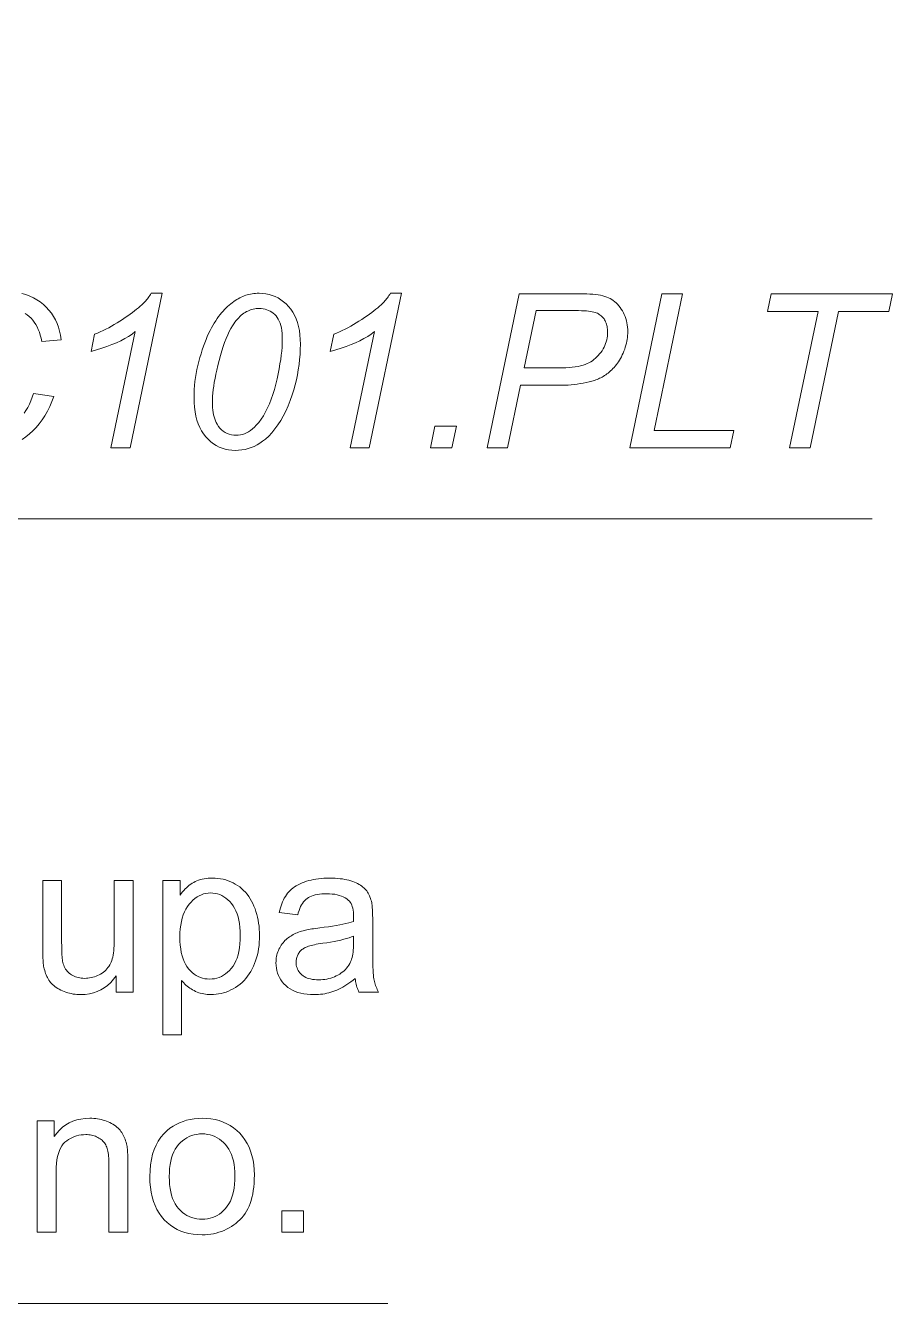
# Model space of a CAD drawing. Extents: x 0 to 297, y 0 to 420.
# Drawn here: x 158.05 to 174.94, y 101.3 to 126.21 of the extents above; entities that cross this region are included whole.
import ezdxf

# ---------------------------------------------------------------- set-up
doc = ezdxf.new("R2010")
doc.units = 0

msp = doc.modelspace()

# ---------------------------------------------------------------- linework, layer by layer
at = {"color": 7, "lineweight": 13}
for points in [[(121.095, 152.823), (141.184, 101.297), (165.11, 101.297)], [(129.221, 152.67), (143.138, 116.592), (174.55, 116.592)], [(157.979, 120.991), (158.058, 120.968), (158.133, 120.939), (158.205, 120.906), (158.273, 120.868), (158.338, 120.824), (158.399, 120.776), (158.455, 120.723), (158.507, 120.666), (158.554, 120.606), (158.596, 120.543), (158.632, 120.476), (158.664, 120.405), (158.691, 120.331), (158.713, 120.254), (158.73, 120.173), (158.742, 120.088), (158.367, 120.053), (158.354, 120.117), (158.338, 120.177), (158.32, 120.234), (158.299, 120.287), (158.276, 120.338), (158.251, 120.385), (158.222, 120.428), (158.192, 120.469), (158.158, 120.506), (158.122, 120.539), (158.084, 120.57), (158.044, 120.597)], [(158.021, 118.652), (158.059, 118.708), (158.094, 118.767), (158.126, 118.829), (158.156, 118.895), (158.183, 118.964), (158.207, 119.036), (158.604, 118.981), (158.565, 118.88), (158.522, 118.783), (158.476, 118.692), (158.426, 118.606), (158.373, 118.525), (158.317, 118.449), (158.257, 118.378), (158.193, 118.312), (158.126, 118.251), (158.056, 118.195), (157.983, 118.145)]]:
    msp.add_lwpolyline(points, dxfattribs=at)
for points in [[(159.716, 117.98), (160.19, 120.246), (160.126, 120.198), (160.058, 120.153), (159.984, 120.109), (159.905, 120.068), (159.821, 120.028), (159.732, 119.991), (159.638, 119.955), (159.539, 119.921), (159.436, 119.889), (159.327, 119.859), (159.396, 120.195), (159.452, 120.217), (159.507, 120.241), (159.561, 120.267), (159.616, 120.294), (159.671, 120.322), (159.725, 120.351), (159.78, 120.382), (159.834, 120.415), (159.888, 120.448), (159.942, 120.483), (159.994, 120.518), (160.044, 120.553), (160.091, 120.586), (160.136, 120.618), (160.177, 120.65), (160.216, 120.681), (160.253, 120.71), (160.287, 120.739), (160.318, 120.767), (160.346, 120.794), (160.362, 120.811), (160.378, 120.828), (160.394, 120.846), (160.41, 120.865), (160.426, 120.885), (160.441, 120.905), (160.456, 120.926), (160.472, 120.947), (160.487, 120.97), (160.501, 120.993), (160.716, 120.993), (160.088, 117.98)], [(161.334, 118.965), (161.335, 119.041), (161.339, 119.117), (161.345, 119.194), (161.352, 119.271), (161.363, 119.348), (161.375, 119.426), (161.39, 119.504), (161.407, 119.582), (161.426, 119.66), (161.448, 119.738), (161.471, 119.815), (161.494, 119.889), (161.518, 119.96), (161.543, 120.027), (161.568, 120.092), (161.593, 120.153), (161.619, 120.211), (161.646, 120.266), (161.673, 120.318), (161.701, 120.366), (161.729, 120.413), (161.757, 120.457), (161.785, 120.498), (161.814, 120.538), (161.842, 120.576), (161.871, 120.612), (161.9, 120.646), (161.93, 120.678), (161.959, 120.707), (161.989, 120.735), (162.019, 120.761), (162.049, 120.785), (162.078, 120.808), (162.108, 120.83), (162.137, 120.85), (162.167, 120.869), (162.196, 120.886), (162.225, 120.902), (162.254, 120.917), (162.283, 120.93), (162.312, 120.942), (162.342, 120.953), (162.372, 120.962), (162.403, 120.97), (162.435, 120.977), (162.467, 120.983), (162.5, 120.987), (162.534, 120.99), (162.568, 120.992), (162.603, 120.993), (162.671, 120.99), (162.736, 120.982), (162.799, 120.97), (162.86, 120.952), (162.918, 120.929), (162.975, 120.901), (163.029, 120.867), (163.08, 120.829), (163.13, 120.785), (163.177, 120.737), (163.221, 120.683), (163.26, 120.625), (163.294, 120.563), (163.324, 120.496), (163.35, 120.424), (163.37, 120.348), (163.387, 120.267), (163.398, 120.182), (163.405, 120.092), (163.407, 119.998), (163.406, 119.899), (163.401, 119.8), (163.393, 119.701), (163.382, 119.602), (163.367, 119.503), (163.35, 119.405), (163.329, 119.307), (163.305, 119.209), (163.278, 119.111), (163.248, 119.014), (163.209, 118.901), (163.166, 118.795), (163.121, 118.694), (163.073, 118.598), (163.023, 118.509), (162.969, 118.425), (162.912, 118.347), (162.852, 118.275), (162.789, 118.209), (162.724, 118.148), (162.672, 118.107), (162.618, 118.069), (162.563, 118.037), (162.506, 118.008), (162.448, 117.984), (162.389, 117.964), (162.328, 117.949), (162.265, 117.938), (162.202, 117.931), (162.136, 117.929), (162.07, 117.932), (162.006, 117.94), (161.943, 117.953), (161.883, 117.972), (161.825, 117.995), (161.769, 118.025), (161.715, 118.059), (161.664, 118.099), (161.614, 118.144), (161.567, 118.194), (161.522, 118.25), (161.483, 118.31), (161.448, 118.375), (161.418, 118.445), (161.392, 118.519), (161.371, 118.599), (161.355, 118.683), (161.344, 118.772), (161.337, 118.866)], [(164.377, 117.98), (164.852, 120.246), (164.788, 120.198), (164.719, 120.153), (164.645, 120.109), (164.567, 120.068), (164.483, 120.028), (164.394, 119.991), (164.3, 119.955), (164.201, 119.921), (164.097, 119.889), (163.988, 119.859), (164.058, 120.195), (164.113, 120.217), (164.168, 120.241), (164.223, 120.267), (164.278, 120.294), (164.333, 120.322), (164.387, 120.351), (164.441, 120.382), (164.495, 120.415), (164.549, 120.448), (164.603, 120.483), (164.656, 120.518), (164.706, 120.553), (164.753, 120.586), (164.797, 120.618), (164.839, 120.65), (164.878, 120.681), (164.914, 120.71), (164.948, 120.739), (164.979, 120.767), (165.008, 120.794), (165.024, 120.811), (165.04, 120.828), (165.056, 120.846), (165.072, 120.865), (165.087, 120.885), (165.103, 120.905), (165.118, 120.926), (165.133, 120.947), (165.148, 120.97), (165.163, 120.993), (165.378, 120.993), (164.75, 117.98)], [(167.044, 117.98), (167.672, 120.98), (168.924, 120.98), (168.988, 120.98), (169.048, 120.977), (169.105, 120.974), (169.159, 120.968), (169.209, 120.962), (169.256, 120.953), (169.3, 120.944), (169.341, 120.933), (169.378, 120.92), (169.412, 120.906), (169.444, 120.89), (169.475, 120.872), (169.505, 120.851), (169.534, 120.829), (169.561, 120.804), (169.587, 120.778), (169.613, 120.749), (169.637, 120.718), (169.66, 120.685), (169.682, 120.65), (169.702, 120.613), (169.72, 120.576), (169.736, 120.537), (169.75, 120.498), (169.761, 120.458), (169.771, 120.417), (169.778, 120.375), (169.784, 120.332), (169.787, 120.288), (169.788, 120.244), (169.787, 120.206), (169.785, 120.169), (169.781, 120.131), (169.776, 120.094), (169.769, 120.056), (169.761, 120.018), (169.751, 119.98), (169.739, 119.942), (169.727, 119.904), (169.712, 119.865), (169.697, 119.827), (169.68, 119.791), (169.663, 119.756), (169.645, 119.722), (169.627, 119.69), (169.607, 119.659), (169.587, 119.629), (169.566, 119.601), (169.544, 119.574), (169.521, 119.548), (169.498, 119.524), (169.474, 119.5), (169.451, 119.479), (169.428, 119.458), (169.404, 119.438), (169.381, 119.42), (169.357, 119.403), (169.334, 119.387), (169.31, 119.373), (169.287, 119.36), (169.263, 119.347), (169.238, 119.336), (169.214, 119.325), (169.189, 119.314), (169.164, 119.304), (169.138, 119.295), (169.112, 119.287), (169.086, 119.279), (169.06, 119.272), (169.033, 119.266), (168.975, 119.253), (168.917, 119.241), (168.859, 119.231), (168.801, 119.222), (168.743, 119.215), (168.684, 119.209), (168.626, 119.204), (168.567, 119.201), (168.508, 119.199), (168.45, 119.198), (167.699, 119.198), (167.445, 117.98)], [(169.827, 117.98), (170.453, 120.98), (170.854, 120.98), (170.3, 118.32), (171.857, 118.32), (171.785, 117.98)], [(172.941, 117.98), (173.496, 120.639), (172.512, 120.639), (172.583, 120.98), (174.945, 120.98), (174.873, 120.639), (173.897, 120.639), (173.342, 117.98)], [(161.692, 118.871), (161.693, 118.817), (161.696, 118.765), (161.701, 118.716), (161.707, 118.669), (161.715, 118.624), (161.726, 118.583), (161.738, 118.543), (161.751, 118.506), (161.767, 118.471), (161.785, 118.439), (161.811, 118.398), (161.839, 118.361), (161.87, 118.329), (161.904, 118.301), (161.94, 118.278), (161.978, 118.258), (162.018, 118.243), (162.062, 118.232), (162.107, 118.226), (162.155, 118.224), (162.197, 118.226), (162.239, 118.232), (162.28, 118.241), (162.321, 118.255), (162.36, 118.272), (162.399, 118.294), (162.437, 118.319), (162.474, 118.348), (162.51, 118.381), (162.546, 118.418), (162.595, 118.476), (162.642, 118.538), (162.687, 118.606), (162.729, 118.678), (162.768, 118.756), (162.805, 118.839), (162.839, 118.927), (162.871, 119.02), (162.901, 119.118), (162.927, 119.222), (162.952, 119.325), (162.973, 119.425), (162.993, 119.521), (163.009, 119.614), (163.023, 119.702), (163.035, 119.787), (163.044, 119.867), (163.05, 119.944), (163.054, 120.017), (163.055, 120.086), (163.054, 120.149), (163.05, 120.208), (163.044, 120.264), (163.036, 120.316), (163.024, 120.364), (163.011, 120.409), (162.995, 120.451), (162.976, 120.488), (162.955, 120.522), (162.932, 120.553), (162.906, 120.58), (162.879, 120.604), (162.85, 120.626), (162.82, 120.644), (162.788, 120.66), (162.755, 120.673), (162.72, 120.683), (162.683, 120.69), (162.645, 120.694), (162.605, 120.696), (162.576, 120.695), (162.547, 120.693), (162.518, 120.689), (162.49, 120.684), (162.463, 120.677), (162.435, 120.669), (162.408, 120.659), (162.382, 120.647), (162.356, 120.635), (162.33, 120.62), (162.304, 120.604), (162.279, 120.586), (162.254, 120.565), (162.229, 120.542), (162.205, 120.517), (162.18, 120.49), (162.156, 120.461), (162.132, 120.43), (162.109, 120.396), (162.085, 120.36), (162.053, 120.306), (162.021, 120.246), (161.99, 120.181), (161.96, 120.111), (161.93, 120.036), (161.902, 119.956), (161.874, 119.87), (161.848, 119.779), (161.822, 119.684), (161.797, 119.583), (161.777, 119.496), (161.759, 119.413), (161.744, 119.333), (161.73, 119.257), (161.719, 119.184), (161.709, 119.114), (161.702, 119.048), (161.697, 118.985), (161.693, 118.926)], [(167.77, 119.538), (168.431, 119.538), (168.506, 119.539), (168.577, 119.541), (168.644, 119.545), (168.706, 119.551), (168.765, 119.558), (168.819, 119.568), (168.869, 119.578), (168.916, 119.591), (168.958, 119.605), (168.996, 119.621), (169.031, 119.638), (169.065, 119.657), (169.098, 119.678), (169.129, 119.701), (169.158, 119.725), (169.186, 119.751), (169.213, 119.779), (169.238, 119.809), (169.262, 119.84), (169.285, 119.873), (169.305, 119.907), (169.324, 119.942), (169.34, 119.977), (169.354, 120.012), (169.366, 120.048), (169.376, 120.084), (169.383, 120.121), (169.389, 120.158), (169.392, 120.196), (169.393, 120.233), (169.392, 120.262), (169.391, 120.29), (169.388, 120.317), (169.384, 120.343), (169.379, 120.367), (169.372, 120.391), (169.365, 120.413), (169.356, 120.434), (169.347, 120.455), (169.336, 120.474), (169.324, 120.492), (169.311, 120.509), (169.297, 120.525), (169.282, 120.541), (169.267, 120.555), (169.25, 120.568), (169.232, 120.58), (169.214, 120.591), (169.194, 120.602), (169.174, 120.611), (169.151, 120.619), (169.125, 120.627), (169.094, 120.633), (169.06, 120.639), (169.022, 120.644), (168.98, 120.648), (168.934, 120.651), (168.884, 120.653), (168.83, 120.655), (168.773, 120.655), (168.003, 120.655)], [(165.941, 117.98), (166.029, 118.4), (166.448, 118.4), (166.358, 117.98)], [(159.819, 107.367), (159.819, 107.687), (159.766, 107.617), (159.71, 107.554), (159.65, 107.499), (159.586, 107.451), (159.519, 107.41), (159.448, 107.377), (159.374, 107.351), (159.296, 107.333), (159.214, 107.322), (159.129, 107.318), (159.091, 107.319), (159.053, 107.321), (159.016, 107.325), (158.979, 107.33), (158.943, 107.337), (158.907, 107.345), (158.872, 107.354), (158.837, 107.365), (158.803, 107.378), (158.77, 107.392), (158.737, 107.407), (158.706, 107.423), (158.677, 107.44), (158.65, 107.457), (158.624, 107.475), (158.601, 107.494), (158.578, 107.514), (158.558, 107.534), (158.539, 107.555), (158.522, 107.577), (158.506, 107.6), (158.492, 107.624), (158.478, 107.649), (158.465, 107.674), (158.453, 107.701), (158.442, 107.729), (158.433, 107.758), (158.424, 107.788), (158.416, 107.818), (158.409, 107.85), (158.404, 107.873), (158.4, 107.899), (158.397, 107.927), (158.394, 107.957), (158.392, 107.99), (158.39, 108.026), (158.388, 108.064), (158.387, 108.105), (158.386, 108.148), (158.386, 108.194), (158.386, 109.541), (158.754, 109.541), (158.754, 108.335), (158.755, 108.279), (158.755, 108.227), (158.756, 108.179), (158.758, 108.135), (158.76, 108.094), (158.763, 108.057), (158.765, 108.024), (158.769, 107.994), (158.773, 107.968), (158.777, 107.946), (158.785, 107.918), (158.794, 107.891), (158.805, 107.865), (158.817, 107.84), (158.831, 107.817), (158.847, 107.795), (158.864, 107.774), (158.882, 107.754), (158.903, 107.736), (158.924, 107.718), (158.947, 107.703), (158.971, 107.688), (158.997, 107.676), (159.023, 107.665), (159.05, 107.656), (159.078, 107.649), (159.108, 107.643), (159.138, 107.639), (159.17, 107.636), (159.203, 107.635), (159.236, 107.636), (159.268, 107.639), (159.3, 107.643), (159.332, 107.649), (159.363, 107.657), (159.394, 107.666), (159.425, 107.677), (159.455, 107.69), (159.484, 107.704), (159.514, 107.72), (159.542, 107.738), (159.568, 107.757), (159.593, 107.777), (159.616, 107.798), (159.638, 107.821), (159.657, 107.844), (159.675, 107.869), (159.692, 107.896), (159.706, 107.923), (159.719, 107.952), (159.731, 107.982), (159.741, 108.015), (159.75, 108.051), (159.758, 108.09), (159.765, 108.131), (159.77, 108.175), (159.774, 108.221), (159.777, 108.27), (159.779, 108.322), (159.78, 108.376), (159.78, 109.541), (160.148, 109.541), (160.148, 107.367)], [(160.725, 106.534), (160.725, 109.541), (161.061, 109.541), (161.061, 109.258), (161.085, 109.291), (161.109, 109.321), (161.135, 109.35), (161.161, 109.378), (161.187, 109.403), (161.214, 109.427), (161.242, 109.45), (161.27, 109.47), (161.299, 109.489), (161.329, 109.507), (161.359, 109.523), (161.391, 109.537), (161.424, 109.549), (161.458, 109.56), (161.494, 109.569), (161.531, 109.576), (161.569, 109.582), (161.608, 109.586), (161.649, 109.589), (161.691, 109.59), (161.746, 109.588), (161.8, 109.584), (161.852, 109.577), (161.903, 109.567), (161.953, 109.554), (162.001, 109.538), (162.049, 109.52), (162.094, 109.498), (162.139, 109.474), (162.182, 109.446), (162.224, 109.417), (162.263, 109.384), (162.3, 109.35), (162.336, 109.313), (162.369, 109.274), (162.4, 109.232), (162.429, 109.188), (162.456, 109.142), (162.481, 109.093), (162.503, 109.042), (162.524, 108.99), (162.542, 108.936), (162.559, 108.881), (162.573, 108.826), (162.585, 108.769), (162.594, 108.711), (162.602, 108.652), (162.607, 108.593), (162.611, 108.532), (162.612, 108.47), (162.611, 108.404), (162.607, 108.34), (162.601, 108.276), (162.593, 108.214), (162.582, 108.153), (162.569, 108.094), (162.553, 108.036), (162.535, 107.979), (162.515, 107.924), (162.492, 107.87), (162.467, 107.818), (162.44, 107.768), (162.411, 107.721), (162.379, 107.676), (162.345, 107.634), (162.309, 107.594), (162.271, 107.557), (162.231, 107.522), (162.189, 107.49), (162.144, 107.46), (162.098, 107.433), (162.052, 107.409), (162.005, 107.388), (161.958, 107.369), (161.91, 107.354), (161.862, 107.341), (161.813, 107.331), (161.764, 107.324), (161.714, 107.32), (161.664, 107.318), (161.628, 107.319), (161.592, 107.321), (161.557, 107.325), (161.523, 107.331), (161.49, 107.338), (161.457, 107.346), (161.425, 107.356), (161.394, 107.368), (161.364, 107.381), (161.334, 107.396), (161.305, 107.412), (161.277, 107.429), (161.251, 107.446), (161.225, 107.465), (161.201, 107.484), (161.177, 107.504), (161.155, 107.525), (161.133, 107.547), (161.113, 107.569), (161.093, 107.592), (161.093, 106.534)], [(164.474, 107.635), (164.433, 107.602), (164.393, 107.57), (164.353, 107.54), (164.313, 107.513), (164.273, 107.487), (164.234, 107.464), (164.195, 107.442), (164.156, 107.423), (164.118, 107.405), (164.08, 107.39), (164.042, 107.376), (164.003, 107.364), (163.964, 107.353), (163.924, 107.344), (163.884, 107.336), (163.843, 107.33), (163.802, 107.325), (163.76, 107.321), (163.717, 107.319), (163.674, 107.318), (163.604, 107.32), (163.537, 107.325), (163.474, 107.334), (163.414, 107.346), (163.357, 107.362), (163.304, 107.381), (163.254, 107.404), (163.207, 107.43), (163.164, 107.46), (163.123, 107.493), (163.087, 107.529), (163.054, 107.567), (163.025, 107.607), (163, 107.649), (162.979, 107.692), (162.962, 107.738), (162.948, 107.786), (162.939, 107.835), (162.933, 107.887), (162.931, 107.94), (162.932, 107.972), (162.934, 108.003), (162.938, 108.034), (162.943, 108.064), (162.949, 108.093), (162.957, 108.122), (162.967, 108.15), (162.978, 108.178), (162.99, 108.205), (163.004, 108.232), (163.019, 108.258), (163.035, 108.283), (163.051, 108.306), (163.069, 108.329), (163.088, 108.351), (163.107, 108.372), (163.127, 108.391), (163.149, 108.41), (163.171, 108.427), (163.194, 108.444), (163.218, 108.459), (163.242, 108.474), (163.267, 108.488), (163.293, 108.501), (163.319, 108.514), (163.346, 108.526), (163.373, 108.536), (163.401, 108.547), (163.43, 108.556), (163.459, 108.565), (163.482, 108.57), (163.507, 108.576), (163.534, 108.582), (163.563, 108.587), (163.595, 108.593), (163.629, 108.598), (163.665, 108.604), (163.703, 108.609), (163.744, 108.614), (163.786, 108.62), (163.873, 108.631), (163.955, 108.642), (164.033, 108.654), (164.106, 108.666), (164.174, 108.678), (164.237, 108.691), (164.296, 108.704), (164.35, 108.718), (164.399, 108.732), (164.443, 108.747), (164.444, 108.761), (164.444, 108.775), (164.444, 108.787), (164.445, 108.798), (164.445, 108.809), (164.445, 108.818), (164.445, 108.826), (164.445, 108.832), (164.445, 108.838), (164.445, 108.843), (164.444, 108.887), (164.441, 108.928), (164.436, 108.966), (164.429, 109.002), (164.419, 109.035), (164.408, 109.065), (164.394, 109.093), (164.379, 109.118), (164.361, 109.14), (164.341, 109.16), (164.311, 109.184), (164.279, 109.205), (164.244, 109.224), (164.206, 109.24), (164.166, 109.254), (164.122, 109.265), (164.076, 109.274), (164.027, 109.28), (163.976, 109.284), (163.922, 109.285), (163.871, 109.284), (163.823, 109.281), (163.778, 109.277), (163.735, 109.27), (163.696, 109.262), (163.659, 109.252), (163.624, 109.24), (163.593, 109.227), (163.564, 109.211), (163.538, 109.194), (163.514, 109.174), (163.491, 109.152), (163.469, 109.127), (163.449, 109.098), (163.43, 109.068), (163.412, 109.034), (163.396, 108.998), (163.381, 108.958), (163.367, 108.916), (163.355, 108.871), (162.995, 108.921), (163.005, 108.966), (163.017, 109.01), (163.03, 109.051), (163.044, 109.091), (163.059, 109.13), (163.076, 109.166), (163.094, 109.201), (163.114, 109.234), (163.134, 109.265), (163.156, 109.294), (163.18, 109.322), (163.205, 109.348), (163.233, 109.373), (163.262, 109.397), (163.294, 109.42), (163.327, 109.441), (163.363, 109.461), (163.4, 109.48), (163.44, 109.497), (163.482, 109.513), (163.525, 109.528), (163.569, 109.541), (163.615, 109.552), (163.663, 109.562), (163.711, 109.571), (163.761, 109.577), (163.813, 109.583), (163.865, 109.587), (163.919, 109.589), (163.975, 109.59), (164.029, 109.589), (164.082, 109.587), (164.132, 109.584), (164.181, 109.579), (164.227, 109.573), (164.271, 109.566), (164.313, 109.558), (164.353, 109.548), (164.391, 109.537), (164.427, 109.524), (164.461, 109.511), (164.493, 109.497), (164.523, 109.482), (164.551, 109.466), (164.578, 109.45), (164.603, 109.434), (164.625, 109.416), (164.646, 109.398), (164.665, 109.379), (164.683, 109.36), (164.699, 109.339), (164.714, 109.318), (164.727, 109.295), (164.74, 109.272), (164.752, 109.247), (164.763, 109.222), (164.773, 109.195), (164.782, 109.167), (164.79, 109.139), (164.797, 109.109), (164.801, 109.089), (164.804, 109.065), (164.807, 109.039), (164.809, 109.009), (164.811, 108.977), (164.813, 108.941), (164.814, 108.903), (164.815, 108.861), (164.816, 108.817), (164.816, 108.769), (164.816, 108.278), (164.816, 108.179), (164.817, 108.088), (164.818, 108.004), (164.82, 107.928), (164.822, 107.859), (164.824, 107.798), (164.827, 107.744), (164.831, 107.698), (164.835, 107.659), (164.839, 107.628), (164.844, 107.601), (164.851, 107.574), (164.858, 107.548), (164.866, 107.521), (164.874, 107.495), (164.884, 107.469), (164.895, 107.443), (164.906, 107.418), (164.919, 107.392), (164.932, 107.367), (164.548, 107.367), (164.537, 107.391), (164.526, 107.415), (164.517, 107.44), (164.508, 107.465), (164.501, 107.492), (164.494, 107.519), (164.488, 107.547), (164.482, 107.576), (164.478, 107.605)], [(161.059, 108.442), (161.06, 108.36), (161.065, 108.283), (161.074, 108.21), (161.086, 108.141), (161.101, 108.077), (161.12, 108.017), (161.142, 107.962), (161.167, 107.911), (161.196, 107.864), (161.228, 107.822), (161.263, 107.784), (161.299, 107.749), (161.337, 107.719), (161.376, 107.693), (161.416, 107.671), (161.458, 107.653), (161.501, 107.639), (161.546, 107.629), (161.592, 107.623), (161.64, 107.621), (161.688, 107.623), (161.735, 107.629), (161.781, 107.64), (161.825, 107.654), (161.868, 107.673), (161.909, 107.696), (161.949, 107.723), (161.988, 107.754), (162.025, 107.789), (162.06, 107.829), (162.094, 107.873), (162.123, 107.921), (162.15, 107.974), (162.172, 108.032), (162.192, 108.094), (162.207, 108.16), (162.22, 108.231), (162.228, 108.307), (162.234, 108.388), (162.235, 108.472), (162.234, 108.553), (162.228, 108.63), (162.22, 108.703), (162.208, 108.771), (162.193, 108.836), (162.174, 108.896), (162.152, 108.952), (162.126, 109.003), (162.097, 109.051), (162.064, 109.095), (162.03, 109.134), (161.993, 109.169), (161.956, 109.2), (161.917, 109.227), (161.877, 109.25), (161.835, 109.268), (161.793, 109.283), (161.748, 109.293), (161.703, 109.299), (161.656, 109.301), (161.61, 109.299), (161.564, 109.292), (161.52, 109.281), (161.477, 109.266), (161.434, 109.246), (161.393, 109.222), (161.353, 109.193), (161.314, 109.16), (161.277, 109.123), (161.24, 109.081), (161.205, 109.035), (161.175, 108.985), (161.147, 108.931), (161.124, 108.873), (161.104, 108.811), (161.088, 108.745), (161.075, 108.675), (161.066, 108.602), (161.06, 108.524)], [(164.443, 108.458), (164.401, 108.442), (164.355, 108.426), (164.305, 108.411), (164.251, 108.397), (164.193, 108.382), (164.131, 108.369), (164.064, 108.356), (163.994, 108.343), (163.92, 108.331), (163.842, 108.319), (163.798, 108.312), (163.756, 108.306), (163.717, 108.299), (163.681, 108.291), (163.648, 108.284), (163.617, 108.277), (163.589, 108.269), (163.563, 108.261), (163.541, 108.253), (163.52, 108.245), (163.502, 108.237), (163.484, 108.227), (163.468, 108.217), (163.452, 108.206), (163.437, 108.195), (163.423, 108.183), (163.41, 108.169), (163.397, 108.156), (163.386, 108.141), (163.375, 108.126), (163.365, 108.11), (163.357, 108.093), (163.349, 108.077), (163.342, 108.06), (163.337, 108.042), (163.332, 108.025), (163.329, 108.007), (163.326, 107.988), (163.324, 107.97), (163.324, 107.951), (163.325, 107.922), (163.328, 107.894), (163.334, 107.867), (163.342, 107.841), (163.352, 107.816), (163.364, 107.791), (163.379, 107.768), (163.395, 107.746), (163.414, 107.725), (163.436, 107.705), (163.459, 107.686), (163.484, 107.67), (163.512, 107.655), (163.541, 107.642), (163.573, 107.631), (163.607, 107.623), (163.642, 107.616), (163.68, 107.611), (163.72, 107.608), (163.762, 107.607), (163.804, 107.608), (163.845, 107.611), (163.885, 107.615), (163.925, 107.622), (163.963, 107.63), (164, 107.64), (164.037, 107.652), (164.072, 107.666), (164.107, 107.682), (164.14, 107.7), (164.173, 107.719), (164.203, 107.74), (164.232, 107.762), (164.259, 107.785), (164.284, 107.81), (164.308, 107.836), (164.329, 107.864), (164.349, 107.893), (164.368, 107.923), (164.384, 107.955), (164.395, 107.981), (164.405, 108.009), (164.414, 108.04), (164.422, 108.074), (164.429, 108.109), (164.434, 108.147), (164.438, 108.188), (164.441, 108.23), (164.443, 108.276), (164.443, 108.323)], [(158.28, 102.685), (158.28, 104.859), (158.611, 104.859), (158.611, 104.549), (158.661, 104.618), (158.715, 104.678), (158.774, 104.732), (158.837, 104.779), (158.904, 104.818), (158.975, 104.85), (159.051, 104.875), (159.13, 104.893), (159.215, 104.904), (159.303, 104.908), (159.342, 104.907), (159.38, 104.905), (159.418, 104.901), (159.455, 104.896), (159.491, 104.89), (159.527, 104.882), (159.562, 104.873), (159.597, 104.862), (159.631, 104.85), (159.664, 104.837), (159.696, 104.822), (159.727, 104.807), (159.755, 104.791), (159.783, 104.773), (159.808, 104.755), (159.832, 104.736), (159.854, 104.717), (159.875, 104.696), (159.893, 104.674), (159.911, 104.652), (159.926, 104.628), (159.941, 104.604), (159.955, 104.579), (159.968, 104.553), (159.98, 104.526), (159.991, 104.499), (160.001, 104.47), (160.01, 104.441), (160.018, 104.411), (160.025, 104.38), (160.029, 104.358), (160.033, 104.333), (160.036, 104.304), (160.038, 104.273), (160.041, 104.239), (160.042, 104.202), (160.044, 104.161), (160.045, 104.118), (160.045, 104.071), (160.046, 104.022), (160.046, 102.685), (159.677, 102.685), (159.677, 104.007), (159.677, 104.051), (159.676, 104.093), (159.673, 104.132), (159.67, 104.169), (159.667, 104.204), (159.662, 104.236), (159.656, 104.267), (159.65, 104.295), (159.643, 104.32), (159.634, 104.344), (159.625, 104.366), (159.615, 104.387), (159.603, 104.407), (159.589, 104.426), (159.575, 104.444), (159.559, 104.461), (159.542, 104.478), (159.523, 104.493), (159.503, 104.508), (159.482, 104.522), (159.46, 104.535), (159.437, 104.546), (159.413, 104.556), (159.388, 104.564), (159.363, 104.572), (159.337, 104.578), (159.31, 104.582), (159.283, 104.586), (159.254, 104.588), (159.225, 104.588), (159.179, 104.587), (159.134, 104.582), (159.09, 104.575), (159.047, 104.564), (159.006, 104.551), (158.966, 104.535), (158.927, 104.515), (158.89, 104.493), (158.854, 104.467), (158.819, 104.439), (158.786, 104.406), (158.757, 104.369), (158.732, 104.325), (158.71, 104.277), (158.691, 104.223), (158.675, 104.163), (158.663, 104.098), (158.655, 104.028), (158.65, 103.953), (158.648, 103.872), (158.648, 102.685)], [(160.473, 103.772), (160.477, 103.889), (160.487, 104.001), (160.504, 104.106), (160.527, 104.205), (160.557, 104.297), (160.594, 104.384), (160.638, 104.464), (160.688, 104.537), (160.745, 104.605), (160.809, 104.666), (160.866, 104.712), (160.926, 104.753), (160.988, 104.789), (161.053, 104.821), (161.12, 104.847), (161.19, 104.869), (161.262, 104.886), (161.336, 104.898), (161.413, 104.905), (161.492, 104.908), (161.58, 104.905), (161.665, 104.896), (161.747, 104.881), (161.825, 104.861), (161.9, 104.834), (161.971, 104.802), (162.04, 104.764), (162.105, 104.72), (162.167, 104.67), (162.225, 104.614), (162.279, 104.553), (162.327, 104.488), (162.37, 104.418), (162.407, 104.343), (162.438, 104.264), (162.464, 104.181), (162.484, 104.093), (162.498, 104.001), (162.507, 103.904), (162.51, 103.803), (162.508, 103.72), (162.504, 103.642), (162.498, 103.567), (162.489, 103.496), (162.478, 103.428), (162.464, 103.364), (162.448, 103.303), (162.429, 103.246), (162.408, 103.192), (162.384, 103.143), (162.357, 103.096), (162.329, 103.051), (162.298, 103.008), (162.265, 102.967), (162.229, 102.929), (162.191, 102.893), (162.151, 102.859), (162.109, 102.827), (162.064, 102.797), (162.017, 102.769), (161.969, 102.744), (161.919, 102.721), (161.869, 102.701), (161.818, 102.684), (161.766, 102.669), (161.713, 102.657), (161.659, 102.648), (161.604, 102.641), (161.549, 102.637), (161.492, 102.636), (161.403, 102.639), (161.317, 102.648), (161.234, 102.662), (161.155, 102.683), (161.08, 102.709), (161.008, 102.741), (160.939, 102.78), (160.874, 102.823), (160.813, 102.873), (160.755, 102.929), (160.701, 102.99), (160.653, 103.056), (160.611, 103.128), (160.575, 103.204), (160.544, 103.286), (160.518, 103.373), (160.499, 103.465), (160.485, 103.562), (160.476, 103.664)], [(160.852, 103.772), (160.854, 103.69), (160.859, 103.613), (160.868, 103.54), (160.881, 103.471), (160.897, 103.407), (160.918, 103.346), (160.941, 103.29), (160.969, 103.238), (160.999, 103.19), (161.034, 103.147), (161.071, 103.107), (161.111, 103.072), (161.152, 103.041), (161.195, 103.014), (161.24, 102.991), (161.287, 102.972), (161.335, 102.958), (161.386, 102.947), (161.438, 102.941), (161.492, 102.939), (161.546, 102.941), (161.598, 102.947), (161.649, 102.958), (161.697, 102.972), (161.744, 102.991), (161.788, 103.014), (161.831, 103.041), (161.872, 103.073), (161.911, 103.108), (161.949, 103.148), (161.983, 103.192), (162.014, 103.24), (162.042, 103.293), (162.065, 103.35), (162.085, 103.411), (162.102, 103.477), (162.115, 103.547), (162.124, 103.622), (162.129, 103.701), (162.131, 103.784), (162.129, 103.863), (162.124, 103.938), (162.114, 104.008), (162.102, 104.075), (162.085, 104.138), (162.065, 104.198), (162.041, 104.253), (162.014, 104.304), (161.983, 104.352), (161.948, 104.395), (161.91, 104.434), (161.871, 104.47), (161.83, 104.501), (161.787, 104.528), (161.742, 104.551), (161.696, 104.569), (161.648, 104.584), (161.598, 104.594), (161.546, 104.601), (161.492, 104.603), (161.438, 104.601), (161.386, 104.594), (161.335, 104.584), (161.287, 104.57), (161.24, 104.551), (161.195, 104.528), (161.152, 104.501), (161.111, 104.47), (161.071, 104.435), (161.034, 104.396), (160.999, 104.353), (160.969, 104.305), (160.941, 104.253), (160.918, 104.197), (160.897, 104.137), (160.881, 104.072), (160.868, 104.003), (160.859, 103.93), (160.854, 103.853)], [(163.046, 102.685), (163.046, 103.105), (163.465, 103.105), (163.465, 102.685)]]:
    msp.add_lwpolyline(points, close=True, dxfattribs=at)

doc.saveas('drawing.dxf')
